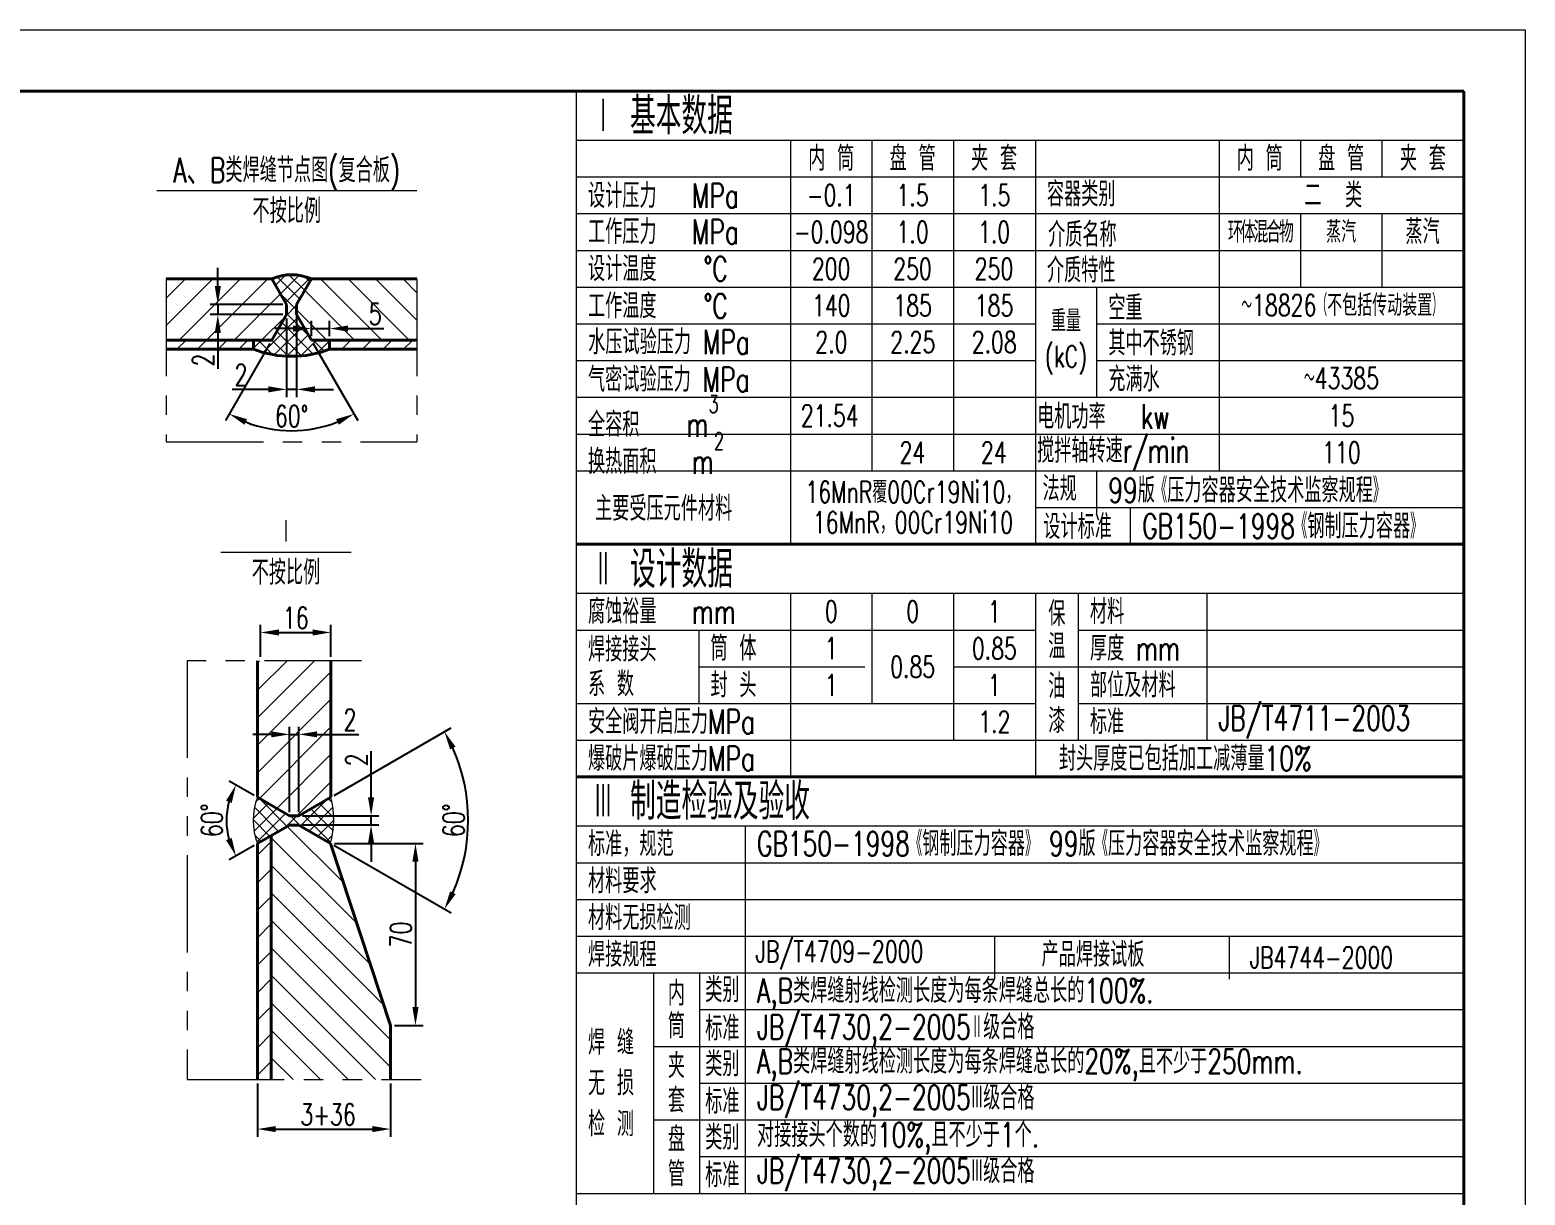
# Model space of a CAD drawing. Header units: millimetres. Extents: x 291 to 885, y 250 to 1091.
# Drawn here: x 640.5 to 884.8, y 900.6 to 1090.9 of the extents above; entities that cross this region are included whole.
import ezdxf

# ---------------------------------------------------------------- set-up
doc = ezdxf.new("R2010")
doc.units = ezdxf.units.MM
doc.linetypes.add('PHANTOM2', pattern=[31.75, 15.875, -3.175, 3.175, -3.175, 3.175, -3.175])
for name, color, linetype, lineweight in [('双点划线', 6, 'PHANTOM2', 15), ('外壳线', 1, 'Continuous', 40), ('尺寸线', 2, 'Continuous', 15)]:
    doc.layers.add(name, color=color, linetype=linetype, lineweight=lineweight)
doc.styles.get("Standard").update_dxf_attribs({"font": 'romans.shx', "width": 0.7, "height": 3.5, "bigfont": 'hzfs.shx'})
doc.styles.add('文字', font='romans.shx', dxfattribs={"width": 0.7, "height": 4, "bigfont": 'hzfs.shx'})
doc.dimstyles.new('ISO-25', dxfattribs={"dimtxt": 3.5, "dimasz": 3, "dimexe": 1.25, "dimexo": 0.625, "dimtad": 1, "dimtxsty": 'Standard', "dimcen": 2.5, "dimadec": 1, "dimazin": 2, "dimtfac": 1, "dimtmove": 0, "dimatfit": 0, "dimfxl": 0, "dimarcsym": 0})

# ---------------------------------------------------------------- blocks, each defined once
blk = doc.blocks.new('*D162')
at = {"layer": 'Defpoints', "color": 0}
for p in [(682.46, 1044.4), (684.1, 1045.22), (682.46, 1032.18)]:
    blk.add_point(p, dxfattribs=at)
at = {"layer": '尺寸线', "color": 0, "lineweight": -2}
for p, q in [((682.46, 1043.78), (682.46, 1030.93)), ((684.1, 1044.6), (684.1, 1030.93)), ((679.46, 1032.18), (673.57, 1032.18)), ((684.1, 1032.18), (682.46, 1032.18)), ((687.1, 1032.18), (690.1, 1032.18))]:
    blk.add_line(p, q, dxfattribs=at)
at = {"layer": '尺寸线', "color": 0}
for points in [[(679.46, 1032.68), (679.46, 1031.68), (682.46, 1032.18)], [(687.1, 1032.68), (687.1, 1031.68), (684.1, 1032.18)]]:
    blk.add_solid(points, dxfattribs=at)
at = {"layer": '尺寸线', "color": 0, "insert": (675.02, 1034.55), "char_height": 3.5, "attachment_point": 5}
blk.add_mtext('2', dxfattribs=at)
blk = doc.blocks.new('*D179')
at = {"layer": 'Defpoints', "color": 0}
for p in [(682.46, 1046.04), (671.22, 1044.4), (682.46, 1044.4)]:
    blk.add_point(p, dxfattribs=at)
at = {"layer": '尺寸线', "color": 0, "lineweight": -2}
for p, q in [((671.22, 1049.04), (671.22, 1052.04)), ((681.83, 1046.04), (669.97, 1046.04)), ((671.22, 1046.04), (671.22, 1044.4)), ((681.83, 1044.4), (669.97, 1044.4)), ((671.22, 1041.4), (671.22, 1035.52))]:
    blk.add_line(p, q, dxfattribs=at)
at = {"layer": '尺寸线', "color": 0}
for points in [[(670.72, 1049.04), (671.72, 1049.04), (671.22, 1046.04)], [(670.72, 1041.4), (671.72, 1041.4), (671.22, 1044.4)]]:
    blk.add_solid(points, dxfattribs=at)
at = {"layer": '尺寸线', "color": 0, "insert": (668.85, 1036.96), "char_height": 3.5, "attachment_point": 5, "rotation": 90}
blk.add_mtext('2', dxfattribs=at)
blk = doc.blocks.new('*D180')
at = {"layer": 'Defpoints', "color": 0}
for p in [(689.49, 1042.11), (686.51, 1040.22), (689.49, 1040.22)]:
    blk.add_point(p, dxfattribs=at)
at = {"layer": '尺寸线', "color": 0, "lineweight": -2}
for p, q in [((686.51, 1040.85), (686.51, 1043.36)), ((689.49, 1040.85), (689.49, 1043.36)), ((683.51, 1042.11), (680.51, 1042.11)), ((686.51, 1042.11), (689.49, 1042.11)), ((692.49, 1042.11), (698.37, 1042.11))]:
    blk.add_line(p, q, dxfattribs=at)
at = {"layer": '尺寸线', "color": 0}
for points in [[(683.51, 1042.61), (683.51, 1041.61), (686.51, 1042.11)], [(692.49, 1042.61), (692.49, 1041.61), (689.49, 1042.11)]]:
    blk.add_solid(points, dxfattribs=at)
at = {"layer": '尺寸线', "color": 0, "insert": (696.93, 1044.48), "char_height": 3.5, "attachment_point": 5}
blk.add_mtext('5', dxfattribs=at)
blk = doc.blocks.new('*D181')
at = {"layer": 'Defpoints', "color": 0}
for p in [(682.46, 1044.4), (684.1, 1044.4), (680.04, 1040.22), (686.51, 1040.22), (679.74, 1025.74)]:
    blk.add_point(p, dxfattribs=at)
at = {"layer": '尺寸线', "color": 0, "lineweight": -2}
for p, q in [((679.73, 1039.68), (672.46, 1027.08)), ((686.82, 1039.68), (694.1, 1027.08))]:
    blk.add_line(p, q, dxfattribs=at)
blk.add_arc((683.28, 1045.82), 20.39, 248.4383, 291.5617, dxfattribs=at)
at = {"layer": '尺寸线', "color": 0}
for points in [[(675.57, 1026.41), (676, 1027.31), (673.08, 1028.17)], [(690.55, 1027.31), (690.99, 1026.41), (693.47, 1028.17)]]:
    blk.add_solid(points, dxfattribs=at)
at = {"layer": '尺寸线', "color": 0, "insert": (683.28, 1027.81), "char_height": 3.5, "attachment_point": 5}
blk.add_mtext('60°', dxfattribs=at)
blk = doc.blocks.new('*D191')
at = {"layer": 'Defpoints', "color": 0}
for p in [(677.7, 919.47), (699.45, 919.47), (699.45, 911.38)]:
    blk.add_point(p, dxfattribs=at)
at = {"layer": '尺寸线', "color": 0, "lineweight": -2}
for p, q in [((677.7, 918.84), (677.7, 910.13)), ((699.45, 918.84), (699.45, 910.13)), ((680.7, 911.38), (696.45, 911.38))]:
    blk.add_line(p, q, dxfattribs=at)
at = {"layer": '尺寸线', "color": 0}
for points in [[(680.7, 911.88), (680.7, 910.88), (677.7, 911.38)], [(696.45, 911.88), (696.45, 910.88), (699.45, 911.38)]]:
    blk.add_solid(points, dxfattribs=at)
at = {"layer": '尺寸线', "color": 0, "insert": (689.23, 913.75), "char_height": 3.5, "attachment_point": 5}
blk.add_mtext('3+36', dxfattribs=at)
blk = doc.blocks.new('*D189')
at = {"layer": 'Defpoints', "color": 0}
for p in [(684.45, 975.84), (682.95, 962.54), (684.45, 962.54)]:
    blk.add_point(p, dxfattribs=at)
at = {"layer": '尺寸线', "color": 0, "lineweight": -2}
for p, q in [((682.95, 963.16), (682.95, 977.09)), ((684.45, 963.16), (684.45, 977.09)), ((679.95, 975.84), (676.95, 975.84)), ((682.95, 975.84), (684.45, 975.84)), ((687.45, 975.84), (694.24, 975.84))]:
    blk.add_line(p, q, dxfattribs=at)
at = {"layer": '尺寸线', "color": 0}
for points in [[(679.95, 976.34), (679.95, 975.34), (682.95, 975.84)], [(687.45, 976.34), (687.45, 975.34), (684.45, 975.84)]]:
    blk.add_solid(points, dxfattribs=at)
at = {"layer": '尺寸线', "color": 0, "insert": (692.8, 978.21), "char_height": 3.5, "attachment_point": 5}
blk.add_mtext('2', dxfattribs=at)
blk = doc.blocks.new('*D192')
at = {"layer": 'Defpoints', "color": 0}
for p in [(684.45, 962.54), (684.45, 961.04), (696.26, 961.04)]:
    blk.add_point(p, dxfattribs=at)
at = {"layer": '尺寸线', "color": 0, "lineweight": -2}
for p, q in [((696.26, 965.54), (696.26, 973.12)), ((685.08, 962.54), (697.51, 962.54)), ((696.26, 961.04), (696.26, 962.54)), ((685.08, 961.04), (697.51, 961.04)), ((696.26, 958.04), (696.26, 955.04))]:
    blk.add_line(p, q, dxfattribs=at)
at = {"layer": '尺寸线', "color": 0}
for points in [[(695.76, 965.54), (696.76, 965.54), (696.26, 962.54)], [(695.76, 958.04), (696.76, 958.04), (696.26, 961.04)]]:
    blk.add_solid(points, dxfattribs=at)
at = {"layer": '尺寸线', "color": 0, "insert": (693.89, 971.68), "char_height": 3.5, "attachment_point": 5, "rotation": 90}
blk.add_mtext('2', dxfattribs=at)
blk = doc.blocks.new('*D190')
at = {"layer": 'Defpoints', "color": 0}
for p in [(689.7, 992.48), (678.21, 987.86), (689.7, 987.86)]:
    blk.add_point(p, dxfattribs=at)
at = {"layer": '尺寸线', "color": 0, "lineweight": -2}
for p, q in [((678.21, 988.49), (678.21, 993.73)), ((681.21, 992.48), (686.7, 992.48)), ((689.7, 988.49), (689.7, 993.73))]:
    blk.add_line(p, q, dxfattribs=at)
at = {"layer": '尺寸线', "color": 0}
for points in [[(681.21, 992.98), (681.21, 991.98), (678.21, 992.48)], [(686.7, 992.98), (686.7, 991.98), (689.7, 992.48)]]:
    blk.add_solid(points, dxfattribs=at)
at = {"layer": '尺寸线', "color": 0, "insert": (683.96, 994.86), "char_height": 3.5, "attachment_point": 5}
blk.add_mtext('16', dxfattribs=at)
blk = doc.blocks.new('*D193')
at = {"layer": 'Defpoints', "color": 0}
for p in [(689.65, 958.04), (699.45, 928.29), (703.51, 928.29)]:
    blk.add_point(p, dxfattribs=at)
at = {"layer": '尺寸线', "color": 0, "lineweight": -2}
for p, q in [((690.27, 958.04), (704.76, 958.04)), ((703.51, 955.04), (703.51, 931.29)), ((700.08, 928.29), (704.76, 928.29))]:
    blk.add_line(p, q, dxfattribs=at)
at = {"layer": '尺寸线', "color": 0}
for points in [[(703.01, 955.04), (704.01, 955.04), (703.51, 958.04)], [(703.01, 931.29), (704.01, 931.29), (703.51, 928.29)]]:
    blk.add_solid(points, dxfattribs=at)
at = {"layer": '尺寸线', "color": 0, "insert": (701.13, 943.16), "char_height": 3.5, "attachment_point": 5, "rotation": 90}
blk.add_mtext('70', dxfattribs=at)
blk = doc.blocks.new('*D194')
at = {"layer": 'Defpoints', "color": 0}
for p in [(677.7, 965.57), (672.81, 963.8), (682.95, 962.54), (682.95, 961.04), (677.7, 958.01)]:
    blk.add_point(p, dxfattribs=at)
at = {"layer": '尺寸线', "color": 0, "lineweight": -2}
for p, q in [((677.16, 965.88), (673.1, 968.22)), ((677.16, 957.69), (673.1, 955.35))]:
    blk.add_line(p, q, dxfattribs=at)
blk.add_arc((684.25, 961.79), 11.62, 164.8305, 195.1695, dxfattribs=at)
at = {"layer": '尺寸线', "color": 0}
for points in [[(672.57, 965.02), (673.5, 964.64), (674.19, 967.6)], [(673.5, 958.94), (672.57, 958.55), (674.19, 955.98)]]:
    blk.add_solid(points, dxfattribs=at)
at = {"layer": '尺寸线', "color": 0, "insert": (670.25, 961.79), "char_height": 3.5, "attachment_point": 5, "rotation": 90}
blk.add_mtext('60°', dxfattribs=at)
blk = doc.blocks.new('*D195')
at = {"layer": 'Defpoints', "color": 0}
for p in [(689.7, 965.57), (684.45, 962.54), (684.45, 961.04), (689.65, 958.04), (711.69, 956.75)]:
    blk.add_point(p, dxfattribs=at)
at = {"layer": '尺寸线', "color": 0, "lineweight": -2}
for p, q in [((690.24, 965.88), (709.33, 976.9)), ((690.19, 957.72), (709.33, 946.67))]:
    blk.add_line(p, q, dxfattribs=at)
blk.add_arc((683.15, 961.79), 28.98, 335.9348, 24.0652, dxfattribs=at)
at = {"layer": '尺寸线', "color": 0}
for points in [[(709.17, 973.37), (710.06, 973.83), (708.25, 976.27)], [(710.06, 949.74), (709.17, 950.2), (708.25, 947.3)]]:
    blk.add_solid(points, dxfattribs=at)
at = {"layer": '尺寸线', "color": 0, "insert": (709.75, 961.79), "char_height": 3.5, "attachment_point": 5, "rotation": 90}
blk.add_mtext('60°', dxfattribs=at)

msp = doc.modelspace()

# ---------------------------------------------------------------- hatches: boundary and pattern name
at = {"layer": '尺寸线'}
h = msp.add_hatch(dxfattribs=at)
h.set_pattern_fill('ANSI37', color=256, scale=0.5, style=0)
h.set_pattern_definition([(45, (1.2094, 21.7998), (-1.122532, 1.122532), []), (135, (1.2094, 21.7998), (-1.122532, -1.122532), [])])
h.paths.add_polyline_path([(682.458, 1046.044), (682.458, 1044.404), (680.044, 1040.223), (677.066, 1040.223), (677.066, 1038.723, 0.1845059), (689.487, 1038.723), (689.487, 1040.223), (686.51, 1040.223), (684.096, 1044.404), (684.096, 1046.044), (686.509, 1050.223, 0.2129226), (680.045, 1050.223)])
h = msp.add_hatch(dxfattribs=at)
h.set_pattern_fill('ANSI31', color=256, style=0)
h.set_pattern_definition([(45, (1.2094, 21.7998), (-2.245064, 2.245064), [])])
h.paths.add_polyline_path([(662.797, 1050.223), (662.797, 1040.223), (680.044, 1040.223), (682.458, 1044.404), (682.458, 1046.044), (680.045, 1050.223)])
h = msp.add_hatch(dxfattribs=at)
h.set_pattern_fill('ANSI31', color=256, angle=90, style=0)
h.set_pattern_definition([(135, (1.2094, 21.7998), (-2.245064, -2.245064), [])])
h.paths.add_polyline_path([(686.509, 1050.223), (684.096, 1046.044), (684.096, 1044.404), (686.51, 1040.223), (703.757, 1040.223), (703.757, 1050.223)])
h = msp.add_hatch(dxfattribs=at)
h.set_pattern_fill('ANSI31', color=256, scale=0.75, style=0)
h.set_pattern_definition([(45, (1.2094, 21.7998), (-1.683798, 1.683798), [])])
h.paths.add_polyline_path([(677.066, 1038.723), (677.066, 1040.223), (662.797, 1040.223), (662.797, 1038.723)])
h.paths.add_polyline_path([(703.757, 1038.723), (703.757, 1040.223), (689.487, 1040.223), (689.487, 1038.723)])
h = msp.add_hatch(dxfattribs=at)
h.set_pattern_fill('ANSI31', color=256, style=0)
h.paths.add_polyline_path([(689.703, 987.863), (677.703, 987.863), (677.703, 965.568), (682.953, 962.536), (684.453, 962.536), (689.703, 965.568)])
h = msp.add_hatch(dxfattribs=at)
h.set_pattern_fill('ANSI37', color=256, scale=0.5, style=0)
h.paths.add_polyline_path([(689.703, 965.568), (684.453, 962.536), (682.953, 962.536), (677.703, 965.568, 0.1902113), (677.703, 958.005), (682.953, 961.036), (684.453, 961.036), (689.65, 958.036, 0.1311769)])
h = msp.add_hatch(dxfattribs=at)
h.set_pattern_fill('ANSI31', color=256, angle=90, style=0)
h.paths.add_polyline_path([(689.65, 958.036), (684.453, 961.036), (682.953, 961.036), (679.953, 959.304), (679.953, 919.468), (699.453, 919.468), (699.453, 928.291)])
h = msp.add_hatch(dxfattribs=at)
h.set_pattern_fill('ANSI31', color=256, style=0)
h.paths.add_polyline_path([(679.953, 959.304), (677.703, 958.005), (677.703, 919.468), (679.953, 919.468)])

# ---------------------------------------------------------------- linework, layer by layer
at = {"layer": '双点划线'}
for p, q in [((662.797, 1050.223), (662.797, 1023.621)), ((703.757, 1050.223), (703.757, 1023.621)), ((662.797, 1023.621), (703.757, 1023.621)), ((694.703, 987.863), (666.204, 987.863)), ((666.204, 987.863), (666.204, 919.468)), ((666.204, 919.468), (704.453, 919.468))]:
    msp.add_line(p, q, dxfattribs=at)
at = {"layer": '外壳线'}
for p, q in [((315.777, 1080.883), (874.777, 1080.883)), ((874.777, 1080.883), (874.777, 259.883)), ((662.797, 1050.223), (680.045, 1050.223)), ((682.458, 1046.044), (680.045, 1050.223)), ((684.096, 1046.044), (686.509, 1050.223)), ((686.509, 1050.223), (703.757, 1050.223)), ((682.458, 1044.404), (682.458, 1046.044)), ((684.096, 1046.044), (684.096, 1044.404)), ((682.458, 1044.404), (680.044, 1040.223)), ((684.096, 1044.404), (686.51, 1040.223)), ((662.797, 1040.223), (680.044, 1040.223)), ((662.797, 1038.723), (677.066, 1038.723)), ((677.066, 1040.223), (677.066, 1038.723)), ((686.51, 1040.223), (703.757, 1040.223)), ((689.487, 1040.223), (689.487, 1038.723)), ((689.487, 1038.723), (703.757, 1038.723)), ((729.777, 1006.883), (874.777, 1006.883)), ((677.703, 987.863), (677.703, 965.568)), ((689.703, 987.863), (689.703, 965.568)), ((729.777, 968.883), (874.777, 968.883)), ((682.953, 962.536), (677.703, 965.568)), ((684.453, 962.536), (689.703, 965.568)), ((682.953, 962.536), (684.453, 962.536)), ((682.953, 961.036), (677.703, 958.005)), ((682.953, 961.036), (684.453, 961.036)), ((684.453, 961.036), (689.65, 958.036)), ((677.703, 958.005), (677.703, 919.468)), ((679.953, 959.304), (679.953, 919.468)), ((699.453, 928.291), (689.65, 958.036)), ((699.453, 928.291), (699.453, 919.468))]:
    msp.add_line(p, q, dxfattribs=at)
for centre, radius, start, end in [((683.277, 1042.978), 7.934, 65.95987, 114.04013), ((683.277, 1054.98), 17.403, 249.09232, 290.90768)]:
    msp.add_arc(centre, radius, start, end, dxfattribs=at)
at = {"layer": '尺寸线'}
for p, q in [((290.777, 1090.883), (884.777, 1090.883)), ((884.777, 1090.883), (884.777, 249.883)), ((729.777, 1080.883), (729.777, 620.366)), ((729.777, 1072.883), (874.777, 1072.883)), ((764.777, 1072.883), (764.777, 1023.883)), ((764.777, 1072.883), (764.777, 1006.883)), ((778.077, 1072.883), (778.077, 1023.883)), ((791.377, 1072.883), (791.377, 1023.883)), ((804.777, 1072.883), (804.777, 1006.883)), ((834.777, 1072.883), (834.777, 1018.883)), ((848.077, 1072.883), (848.077, 1066.883)), ((861.377, 1072.883), (861.377, 1066.883)), ((729.777, 1066.883), (874.777, 1066.883)), ((661.25, 1064.65), (703.739, 1064.65)), ((729.777, 1060.883), (874.777, 1060.883)), ((848.077, 1060.883), (848.077, 1048.883)), ((861.377, 1060.883), (861.377, 1048.883)), ((729.777, 1054.883), (874.777, 1054.883)), ((729.777, 1048.883), (874.777, 1048.883)), ((814.777, 1048.883), (814.777, 1030.883)), ((729.777, 1042.883), (804.777, 1042.883)), ((814.777, 1042.883), (874.777, 1042.883)), ((814.777, 1042.883), (874.777, 1042.883)), ((729.777, 1036.883), (804.777, 1036.883)), ((814.777, 1036.883), (874.777, 1036.883)), ((814.777, 1036.883), (874.777, 1036.883)), ((729.777, 1030.883), (874.777, 1030.883)), ((729.777, 1024.883), (874.777, 1024.883)), ((778.077, 1024.883), (778.077, 1018.883)), ((791.377, 1024.883), (791.377, 1018.883)), ((729.777, 1018.883), (874.777, 1018.883)), ((814.777, 1018.883), (814.777, 1011.883)), ((804.777, 1012.883), (874.777, 1012.883)), ((820.302, 1006.883), (820.302, 1012.883)), ((671.739, 1005.611), (692.984, 1005.611)), ((729.777, 998.883), (874.777, 998.883)), ((764.777, 998.883), (764.777, 968.883)), ((778.077, 998.883), (778.077, 980.883)), ((791.377, 998.883), (791.377, 974.883)), ((804.777, 998.883), (804.777, 968.883)), ((811.777, 998.883), (811.777, 974.883)), ((832.777, 998.883), (832.777, 974.883)), ((729.777, 992.883), (804.777, 992.883)), ((749.777, 992.883), (749.777, 980.883)), ((811.777, 992.883), (874.777, 992.883)), ((749.777, 986.883), (776.911, 986.883)), ((791.377, 986.883), (874.777, 986.883)), ((729.777, 980.883), (804.777, 980.883)), ((811.777, 980.883), (874.777, 980.883)), ((729.777, 974.883), (874.777, 974.883)), ((729.777, 960.883), (874.777, 960.883)), ((757.391, 960.883), (757.391, 900.883)), ((729.777, 954.883), (874.777, 954.883)), ((729.777, 948.883), (874.777, 948.883)), ((729.777, 942.883), (874.777, 942.883)), ((798.111, 942.883), (798.111, 935.883)), ((836.444, 942.883), (836.444, 935.883)), ((729.777, 936.883), (874.777, 936.883)), ((742.391, 936.883), (742.391, 900.883)), ((749.891, 936.883), (749.891, 900.883)), ((749.891, 930.883), (874.777, 930.883)), ((742.391, 924.883), (874.777, 924.883)), ((749.891, 918.883), (874.777, 918.883)), ((742.391, 912.883), (874.777, 912.883)), ((749.891, 906.883), (874.777, 906.883)), ((729.777, 900.883), (874.777, 900.883)), ((729.777, 900.883), (874.777, 900.883))]:
    msp.add_line(p, q, dxfattribs=at)
for centre, radius, start, end in [((687.283, 961.786), 10.299, 158.46069, 201.53931), ((675.571, 961.903), 14.6, 344.64391, 14.53677)]:
    msp.add_arc(centre, radius, start, end, dxfattribs=at)

# ---------------------------------------------------------------- texts
at = {"layer": '尺寸线', "style": '文字'}
for s, insert, char_height, width, attachment_point in [(' {\\Fromans,gbcbig|c134;Ⅰ} 基本数据', (729.777, 1076.811), 6, 145, 4), ('内 筒', (771.427, 1069.883), 4, 13.3, 5), ('盘 管', (784.727, 1069.883), 4, 13.3, 5), ('夹 套', (798.027, 1069.883), 4, 13.3, 5), ('内 筒', (841.427, 1069.883), 4, 13.3, 5), ('盘 管', (854.727, 1069.883), 4, 13.3, 5), ('夹 套', (868.077, 1069.883), 4, 13.4, 5), ('A{\\fSimSun|b0|i0|c134|p2;、}B类焊缝节点图(复合板)\\P不按比例', (682.495, 1064.65), 4, 57.78688, 5), ('蒸汽', (868.027, 1057.905), 4, 13.3, 5), ('Ⅰ\\P不按比例', (682.362, 1005.611), 4, 57.78688, 5), (' {\\Fromans,gbcbig|c134;Ⅱ} 设计数据', (729.777, 1002.771), 6, 145, 4), (' 腐蚀裕量   mm   ', (729.777, 995.883), 4, 35, 4), (' 材料', (811.777, 995.883), 4, 21, 4), (' 筒 体', (749.777, 989.883), 4, 15, 4), (' 厚度 mm', (811.777, 989.883), 4, 21, 4), (' 封 头', (749.777, 983.883), 4, 15, 4), (' 部位及材料', (811.777, 983.883), 4, 21, 4), (' 安全阀开启压力MPa', (729.777, 977.909), 4, 35, 4), (' 标准', (811.777, 977.883), 4, 21, 4), (' JB/T4711-2003', (832.777, 977.821), 4, 42, 4), (' 爆破片爆破压力MPa  ', (729.777, 971.883), 4, 34.76064, 4), ('  封头厚度已包括加工减薄量10%', (804.777, 971.883), 4, 70, 4), (' {\\Fromans,gbcbig|c134;Ⅲ} 制造检验及验收', (729.777, 964.883), 6, 145, 4), (' 标准，规范', (729.777, 957.883), 4, 27.61343, 4), (' GB150-1998{\\Fromans,gbcbig|c134;《}钢制压力容器{\\Fromans,gbcbig|c134;》 99}版{\\Fromans,gbcbig|c134;《}压力容器安全技术监察规程{\\Fromans,gbcbig|c134;》}', (757.391, 957.978), 4, 117.38657, 4), (' 材料要求', (729.777, 951.885), 4, 27.61343, 4), (' 材料无损检测', (729.777, 945.883), 4, 27.61343, 4), (' 焊接规程', (729.777, 939.875), 4, 27.61343, 4), ('    产品焊接试板', (798.111, 939.875), 4, 38.33333, 4), ('类别', (753.641, 934.098), 4, 7.5, 5), (' A,B类焊缝射线检测长度为每条焊缝总长的100%.  ', (757.391, 933.383), 4, 117.38657, 4), (' JB/T4730,2-2005{\\Fromans,gbcbig|c134;Ⅱ}级合格', (757.391, 927.383), 4, 79.53295, 4), ('标准', (753.641, 927.836), 4, 7.5, 5), (' 焊 缝\\P 无 损\\P 检 测', (729.777, 918.883), 4, 12.61343, 4), ('类别', (753.641, 921.998), 4, 7.5, 5), (' A,B类焊缝射线检测长度为每条焊缝总长的20%,且不少于250mm.', (757.391, 921.832), 4, 117.38657, 4), (' JB/T4730,2-2005{\\Fromans,gbcbig|c134;Ⅲ}级合格', (757.391, 915.883), 4, 117.38657, 4), ('标准', (753.641, 915.883), 4, 7.5, 5), ('类别', (753.641, 909.998), 4, 7.5, 5), (' 对接接头个数的10%,且不少于1个.', (757.391, 909.832), 4, 117.38657, 4), ('标准', (753.641, 903.883), 4, 7.5, 5), (' JB/T4730,2-2005{\\Fromans,gbcbig|c134;Ⅲ}级合格', (757.391, 903.883), 4, 117.38657, 4)]:
    msp.add_mtext(s, dxfattribs=dict(at, insert=insert, char_height=char_height, width=width, attachment_point=attachment_point))
at = {"layer": '尺寸线', "char_height": 4, "attachment_point": 4, "style": '文字'}
for s, insert in [(' 设计压力   MPa ', (729.777, 1063.808)), (' 容器类别', (804.746, 1064.06)), ('二  类', (848.722, 1063.892)), (' 工作压力   MPa  ', (729.777, 1057.902)), (' 介质名称', (804.935, 1057.451)), (' 设计温度    {\\Fromans|c134;%%DC} ', (729.777, 1051.861)), (' 介质特性', (804.746, 1051.629)), (' 工作温度    {\\Fromans|c134;%%DC} ', (729.777, 1045.797)), (' 空重', (814.777, 1045.486)), (' 水压试验压力 MPa  ', (729.813, 1039.898)), (' 其中不锈钢', (814.777, 1039.716)), (' 气密试验压力 MPa  ', (729.777, 1033.783)), (' 充满水', (814.777, 1033.819)), (' 全容积    m{\\H0.7x;\\S3^ ;} ', (729.777, 1027.796)), (' 电机功率   kw', (803.141, 1027.737)), (' 换热面积   m{\\H0.7x;\\S2^ ;} ', (729.777, 1021.74)), (' 搅拌轴转速r{\\T0.95;/}min    ', (803.141, 1021.543)), (' 法规', (804.023, 1015.963)), (' 99版{\\Fromans,gbcbig|c134;《}压力容器安全技术监察规程{\\Fromans,gbcbig|c134;》}', (814.777, 1015.688)), (' 主要受压元件材料', (730.937, 1012.723)), ('设计标准', (806.086, 1009.755)), (' GB150-1998{\\Fromans,gbcbig|c134;《}钢制压力容器{\\Fromans,gbcbig|c134;》}', (820.302, 1009.823))]:
    msp.add_mtext(s, dxfattribs=dict(at, insert=insert))
at = {"layer": '尺寸线', "char_height": 3.5, "attachment_point": 5}
for s, insert, width in [('-0.1', (771.427, 1063.883), 13.3), ('1.5', (784.727, 1063.883), 13.3), ('1.5', (798.077, 1063.883), 13.4), ('-0.098', (771.427, 1057.883), 13.3), ('1.0', (784.727, 1057.883), 13.3), ('1.0', (798.027, 1057.883), 13.3), ('{\\T0.85;环体混合物}', (841.427, 1057.883), 15.58955), ('蒸汽', (854.727, 1057.883), 13.3), ('200', (771.417, 1051.883), 13.32031), ('250', (784.717, 1051.883), 13.32031), ('250', (798.017, 1051.883), 13.32031), ('{\\Fromans,gbcbig|c134;～}18826{\\Fromans,gbcbig|c134;（}不包括传动装置{\\Fromans,gbcbig|c134;）     }', (854.891, 1045.883), 40), ('140', (771.427, 1045.883), 13.3), ('185', (784.727, 1045.883), 13.3), ('185', (798.027, 1045.883), 13.3), ('重量\\P(kC)', (809.777, 1039.883), 10), ('2.0', (771.461, 1039.883), 13.23283), ('2.25', (784.761, 1039.883), 13.23283), ('2.08', (798.061, 1039.883), 13.23283), ('{\\Fromans,gbcbig|c134;～}43385{\\Fromans,gbcbig|c134;     }', (854.777, 1033.997), 40), ('21.54', (771.175, 1027.883), 13.3), ('15', (854.777, 1027.883), 40), ('24', (784.687, 1021.883), 13.21913), ('24', (797.987, 1021.883), 13.21913), ('110', (854.777, 1021.883), 40), ('0', (771.427, 995.883), 13.3), ('0', (784.727, 995.883), 13.3), ('1', (798.077, 995.883), 13.4), ('1', (771.427, 989.883), 13.3), ('0.85', (798.077, 989.883), 13.4), ('0.85', (784.727, 986.883), 13.3), ('1', (771.427, 983.883), 13.3), ('1', (798.077, 983.883), 13.4), ('1.2', (798.077, 977.883), 13.4)]:
    msp.add_mtext(s, dxfattribs=dict(at, insert=insert, width=width))
at = {"layer": '尺寸线', "insert": (784.777, 1012.883), "char_height": 3.5, "width": 40, "attachment_point": 5, "line_spacing_factor": 0.85}
msp.add_mtext('16MnR覆00Cr19Ni10，\\P16MnR，00Cr19Ni10', dxfattribs=at)
at = {"layer": '尺寸线', "char_height": 4, "style": '文字'}
for s, insert, width, attachment_point, line_spacing_factor in [('保\\P温', (808.277, 992.883), 7, 5, 0.8), (' 焊接接头\\P 系 数', (729.777, 986.883), 20, 4, 0.85), ('油\\P漆', (808.277, 980.883), 7, 5, 0.85), ('内\\P筒', (746.141, 930.883), 7.5, 5, 0.8), ('夹\\P套', (746.141, 918.883), 7.5, 5, 0.85), ('盘\\P管', (746.141, 906.883), 7.5, 5, 0.85)]:
    msp.add_mtext(s, dxfattribs=dict(at, insert=insert, width=width, attachment_point=attachment_point, line_spacing_factor=line_spacing_factor))
at = {"layer": '尺寸线', "char_height": 3.5, "attachment_point": 4}
for s, insert in [(' JB/T4709-2000', (757.391, 939.796)), ('  JB4744-2000 ', (836.444, 939.383))]:
    msp.add_mtext(s, dxfattribs=dict(at, insert=insert))

# ---------------------------------------------------------------- dimensions: what is measured, and where the dimension line sits
at = {"layer": '尺寸线'}
dim = msp.add_linear_dim(base=(671.222, 1044.404), p1=(682.458, 1046.044), p2=(682.458, 1044.404), angle=90, text='2', dimstyle='ISO-25', dxfattribs=at)
dim.commit()
dim.dimension.update_dxf_attribs({"geometry": '*D179', "text_midpoint": (668.847, 1036.962)})
for base, p1, p2, text, picture, middle in [((689.487, 1042.107), (686.51, 1040.223), (689.487, 1040.223), '5', '*D180', (696.929, 1042.107)), ((682.458, 1032.179), (684.096, 1045.224), (682.458, 1044.404), '2', '*D162', (675.016, 1032.179)), ((689.703, 992.484), (678.211, 987.863), (689.703, 987.863), '16', '*D190', (683.957, 992.484)), ((684.453, 975.835), (682.953, 962.536), (684.453, 962.536), '2', '*D189', (692.795, 975.835)), ((699.453, 911.375), (677.703, 919.468), (699.453, 919.468), '3+36', '*D191', (689.227, 911.375))]:
    dim = msp.add_linear_dim(base=base, p1=p1, p2=p2, text=text, dimstyle='ISO-25', dxfattribs=at)
    dim.commit()
    dim.dimension.update_dxf_attribs({"geometry": picture, "text_midpoint": middle, "dimtype": 160})
dim = msp.add_angular_dim_2l(base=(679.736, 1025.744), line1=((684.096, 1044.404), (686.51, 1040.223)), line2=((682.458, 1044.404), (680.044, 1040.223)), dimstyle='ISO-25', dxfattribs=at)
dim.commit()
dim.dimension.update_dxf_attribs({"geometry": '*D181', "text_midpoint": (683.277, 1025.435), "dimtype": 162})
for base, line1, line2, picture, middle in [((711.69, 956.755), ((684.453, 961.036), (689.65, 958.036)), ((684.453, 962.536), (689.703, 965.568)), '*D195', (709.755, 961.786)), ((672.807, 963.805), ((682.953, 961.036), (677.703, 958.005)), ((682.953, 962.536), (677.703, 965.568)), '*D194', (670.255, 961.786))]:
    dim = msp.add_angular_dim_2l(base=base, line1=line1, line2=line2, dimstyle='ISO-25', dxfattribs=at)
    dim.commit()
    dim.dimension.update_dxf_attribs({"geometry": picture, "text_midpoint": middle})
for base, p1, p2, text, picture, middle in [((696.262, 961.036), (684.453, 962.536), (684.453, 961.036), '2', '*D192', (696.262, 971.676)), ((703.506, 928.291), (689.65, 958.036), (699.453, 928.291), '70', '*D193', (703.506, 943.164))]:
    dim = msp.add_linear_dim(base=base, p1=p1, p2=p2, angle=90, text=text, dimstyle='ISO-25', dxfattribs=at)
    dim.commit()
    dim.dimension.update_dxf_attribs({"geometry": picture, "text_midpoint": middle, "dimtype": 160})

doc.saveas('drawing.dxf')
